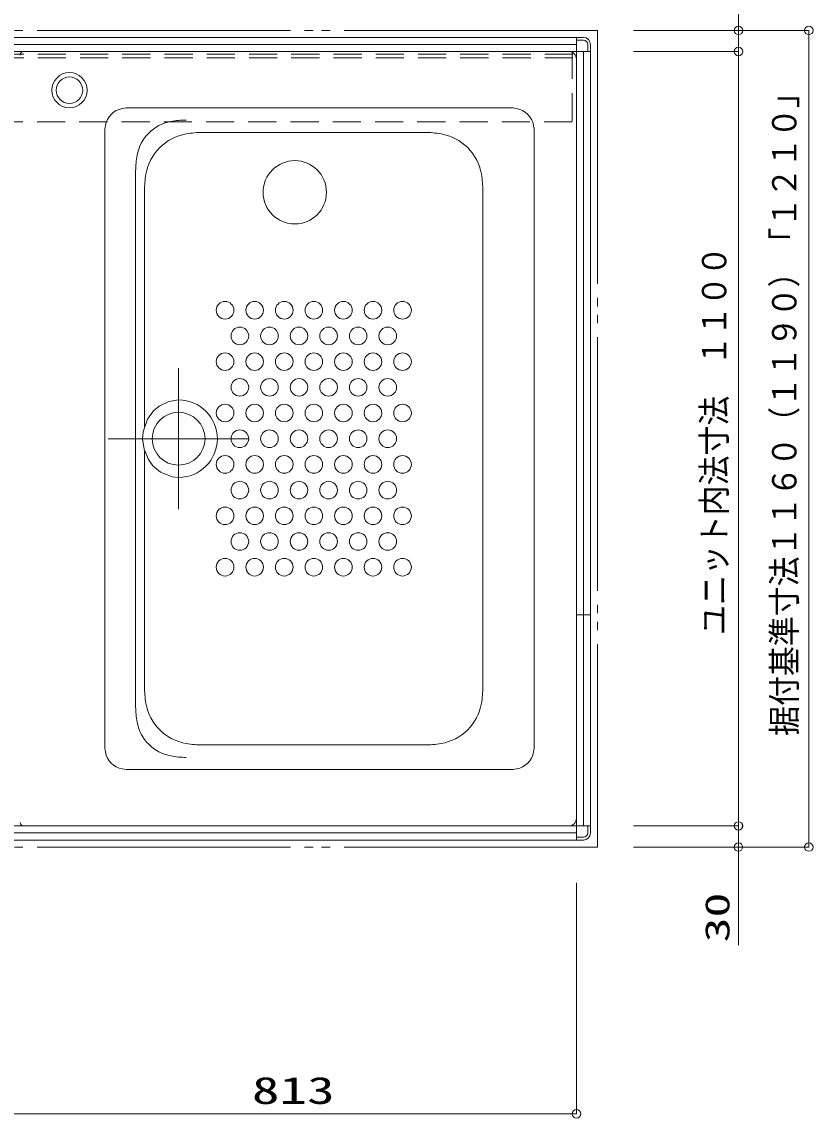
# Model space of a CAD drawing. Units: millimetres on the paper. Extents: x -305 to 305, y -152 to 152.
# Drawn here: x -91.8 to -35.6, y 4.3 to 82.2 of the extents above; entities that cross this region are included whole.
import ezdxf
from ezdxf.enums import TextEntityAlignment as Align

# ---------------------------------------------------------------- set-up
doc = ezdxf.new("R2010")
doc.units = ezdxf.units.MM
for name, pattern in [('DASHED2', [3, 2, -1]), ('LONG_CHAIN', [21, 18, -1, 1, -1]), ('LONG_DOUBLE_CHAIN', [21.8, 18, -1, 0.6, -0.6, 0.6, -1])]:
    doc.linetypes.add(name, pattern=pattern)
doc.layers.add('0-0_0', color=7, linetype='Continuous', lineweight=9)
doc.layers.add('0-1_VIEW0001', color=7, linetype='Continuous', lineweight=9)
doc.styles.add('ＭＳ ゴシック', font='')
doc.styles.get('ＭＳ ゴシック').set_extended_font_data('MS Gothic')

# ---------------------------------------------------------------- blocks, each defined once
blk = doc.blocks.new('_ORIGIN')
at = {"layer": '0-0_0'}
blk.add_line((0, 0), (-1, 0), dxfattribs=at)
blk.add_circle((0, 0), 0.5, dxfattribs=at)

msp = doc.modelspace()

# ---------------------------------------------------------------- linework, layer by layer
at = {"layer": '0-0_0'}
for p, q in [((-40.933, 82.173), (-40.933, 82.773)), ((-48.394, 81.573), (-35.934, 81.573)), ((-40.933, 81.573), (-40.933, 80.073)), ((-35.934, 81.573), (-35.934, 23.573)), ((-48.394, 80.073), (-40.933, 80.073)), ((-40.933, 79.473), (-40.933, 78.873)), ((-40.933, 79.473), (-40.933, 25.672)), ((-40.934, 25.672), (-40.934, 26.272)), ((-48.394, 25.072), (-40.933, 25.072)), ((-40.934, 25.072), (-40.934, 23.573)), ((-48.394, 23.573), (-35.934, 23.573)), ((-40.934, 22.973), (-40.934, 22.373)), ((-52.434, 21.033), (-52.434, 4.625)), ((-53.034, 4.625), (-92.504, 4.625))]:
    msp.add_line(p, q, dxfattribs=at)
for points in [[(-48.394, 81.573), (-40.933, 81.573), (-40.933, 103.863)], [(-48.394, 23.573), (-40.934, 23.573), (-40.934, 16.613)]]:
    msp.add_lwpolyline(points, dxfattribs=at)
for centre in [(-35.934, 81.573), (-35.934, 23.573)]:
    msp.add_circle(centre, 0.3, dxfattribs=at)
at = {"layer": '0-1_VIEW0001'}
for p, q in [((-52.434, 81.073), (-132.434, 81.073)), ((-132.434, 81.073), (-52.434, 81.073)), ((-52.434, 81.073), (-52.434, 80.673)), ((-51.934, 81.073), (-52.434, 81.073)), ((-52.434, 24.073), (-52.434, 81.073)), ((-132.434, 80.573), (-52.434, 80.573)), ((-51.934, 80.873), (-52.434, 80.873)), ((-51.634, 80.073), (-51.634, 80.573)), ((-51.434, 80.073), (-51.434, 80.573)), ((-133.434, 80.073), (-51.434, 80.073)), ((-52.984, 80.073), (-91.684, 80.073)), ((-52.434, 25.622), (-52.434, 79.523)), ((-51.934, 25.073), (-51.934, 80.073)), ((-51.434, 80.073), (-51.834, 80.073)), ((-51.434, 80.073), (-51.434, 25.073)), ((-51.434, 25.073), (-51.434, 80.073)), ((-57.232, 76.073), (-84.136, 76.073)), ((-85.934, 74.275), (-85.934, 30.871)), ((-63.224, 74.323), (-78.965, 74.323)), ((-55.434, 30.871), (-55.434, 74.275)), ((-83.734, 71.61), (-83.734, 33.536)), ((-83.104, 70.183), (-83.104, 53.446)), ((-59.084, 70.183), (-59.084, 34.962)), ((-83.104, 51.7), (-83.104, 34.962)), ((-51.434, 40.073), (-52.434, 40.073)), ((-63.224, 30.823), (-78.965, 30.823)), ((-57.232, 29.073), (-84.136, 29.073)), ((-52.984, 25.073), (-92.559, 25.073)), ((-52.984, 25.072), (-91.684, 25.072)), ((-52.984, 25.073), (-51.434, 25.073)), ((-51.434, 25.073), (-51.834, 25.073)), ((-51.634, 25.073), (-51.634, 24.573)), ((-51.434, 25.073), (-51.434, 24.573)), ((-92.509, 24.573), (-52.434, 24.573)), ((-52.434, 24.073), (-52.434, 24.473)), ((-51.934, 24.273), (-52.434, 24.273)), ((-52.434, 24.073), (-92.509, 24.073)), ((-92.509, 24.073), (-52.434, 24.073)), ((-51.934, 24.073), (-52.434, 24.073))]:
    msp.add_line(p, q, dxfattribs=at)
at = {"layer": '0-1_VIEW0001', "linetype": 'LONG_DOUBLE_CHAIN'}
for p, q in [((-50.934, 81.573), (-50.934, 23.573)), ((-50.934, 23.573), (-92.509, 23.573))]:
    msp.add_line(p, q, dxfattribs=at)
at = {"layer": '0-1_VIEW0001', "color": 6, "linetype": 'DASHED2'}
for p, q in [((-52.684, 79.873), (-132.184, 79.873)), ((-52.684, 79.623), (-132.184, 79.623)), ((-52.734, 75.123), (-52.734, 80.073)), ((-52.734, 75.073), (-132.184, 75.073))]:
    msp.add_line(p, q, dxfattribs=at)
at = {"layer": '0-1_VIEW0001', "linetype": 'LONG_CHAIN'}
for p, q in [((-80.684, 47.573), (-80.684, 57.573)), ((-85.684, 52.573), (-75.684, 52.573))]:
    msp.add_line(p, q, dxfattribs=at)
at = {"layer": '0-1_VIEW0001', "linetype": 'LONG_DOUBLE_CHAIN'}
msp.add_lwpolyline([(-50.934, 81.573), (-133.934, 81.573), (-133.934, 64.998)], dxfattribs=at)
at = {"layer": '0-1_VIEW0001'}
msp.add_lwpolyline([(-80.684, 55.323), (-81.375, 55.22), (-82.06, 54.889), (-82.465, 54.542), (-82.889, 53.958), (-83.194, 53.073), (-83.236, 52.573), (-83.141, 51.828), (-82.833, 51.09), (-82.512, 50.654), (-81.97, 50.197), (-81.148, 49.869), (-80.684, 49.823)], dxfattribs=at)
for centre, radius in [((-88.434, 77.324), 1.25), ((-88.434, 77.324), 0.94), ((-77.384, 61.697), 0.625), ((-75.284, 61.697), 0.625), ((-73.184, 61.697), 0.625), ((-71.084, 61.697), 0.625), ((-68.984, 61.697), 0.625), ((-66.884, 61.697), 0.625), ((-64.784, 61.697), 0.625), ((-76.334, 59.872), 0.625), ((-74.234, 59.872), 0.625), ((-72.134, 59.872), 0.625), ((-70.034, 59.872), 0.625), ((-67.934, 59.872), 0.625), ((-65.834, 59.872), 0.625), ((-77.384, 58.047), 0.625), ((-75.284, 58.047), 0.625), ((-73.184, 58.047), 0.625), ((-71.084, 58.047), 0.625), ((-68.984, 58.047), 0.625), ((-66.884, 58.047), 0.625), ((-64.784, 58.047), 0.625), ((-76.334, 56.222), 0.625), ((-74.234, 56.222), 0.625), ((-72.134, 56.222), 0.625), ((-70.034, 56.222), 0.625), ((-67.934, 56.222), 0.625), ((-65.834, 56.222), 0.625), ((-77.384, 54.397), 0.625), ((-75.284, 54.397), 0.625), ((-73.184, 54.397), 0.625), ((-71.084, 54.397), 0.625), ((-68.984, 54.397), 0.625), ((-66.884, 54.397), 0.625), ((-64.784, 54.397), 0.625), ((-80.684, 52.573), 1.875), ((-76.334, 52.572), 0.625), ((-74.234, 52.572), 0.625), ((-72.134, 52.572), 0.625), ((-70.034, 52.572), 0.625), ((-67.934, 52.572), 0.625), ((-65.834, 52.572), 0.625), ((-77.384, 50.747), 0.625), ((-75.284, 50.747), 0.625), ((-73.184, 50.747), 0.625), ((-71.084, 50.747), 0.625), ((-68.984, 50.747), 0.625), ((-66.884, 50.747), 0.625), ((-64.784, 50.747), 0.625), ((-76.334, 48.922), 0.625), ((-74.234, 48.922), 0.625), ((-72.134, 48.922), 0.625), ((-70.034, 48.922), 0.625), ((-67.934, 48.922), 0.625), ((-65.834, 48.922), 0.625), ((-77.384, 47.097), 0.625), ((-75.284, 47.097), 0.625), ((-73.184, 47.097), 0.625), ((-71.084, 47.097), 0.625), ((-68.984, 47.097), 0.625), ((-66.884, 47.097), 0.625), ((-64.784, 47.097), 0.625), ((-76.334, 45.272), 0.625), ((-74.234, 45.272), 0.625), ((-72.134, 45.272), 0.625), ((-70.034, 45.272), 0.625), ((-67.934, 45.272), 0.625), ((-65.834, 45.272), 0.625), ((-77.384, 43.447), 0.625), ((-75.284, 43.447), 0.625), ((-73.184, 43.447), 0.625), ((-71.084, 43.447), 0.625), ((-68.984, 43.447), 0.625), ((-66.884, 43.447), 0.625), ((-64.784, 43.447), 0.625)]:
    msp.add_circle(centre, radius, dxfattribs=at)
at = {"layer": '0-1_VIEW0001', "linetype": 'LONG_DOUBLE_CHAIN'}
msp.add_circle((-72.434, 70.073), 2.25, dxfattribs=at)
at = {"layer": '0-1_VIEW0001'}
for centre, radius, start, end in [((-51.934, 80.573), 0.5, 0, 90), ((-51.934, 80.573), 0.3, 0, 90), ((-91.684, 79.823), 0.25, 90, 180), ((-52.984, 79.523), 0.55, 0, 90), ((-84.409, 74.548), 1.5, 100.47531, 169.52469), ((-84.136, 73.073), 3, 90, 100.47531), ((-57.232, 73.073), 3, 79.52469, 90), ((-56.959, 74.548), 1.5, 10.47532, 79.52469), ((-82.934, 74.275), 3, 169.52469, 180), ((-80.684, 72.155), 3, 100.47531, 169.52469), ((-80.139, 69.205), 6, 90, 100.47531), ((-58.434, 74.275), 3, 360, 10.47532), ((-79.554, 70.773), 3.5, 99.69632, 170.30368), ((-78.965, 67.323), 7, 90, 99.69632), ((-63.224, 67.323), 7, 80.30368, 90), ((-62.634, 70.773), 3.5, 9.69632, 80.30368), ((-77.734, 71.61), 6, 169.52469, 180), ((-76.104, 70.183), 7, 170.30368, 180), ((-66.084, 70.183), 7, 360, 9.69632), ((-80.684, 52.573), 2.75, 270.00005, 90), ((-76.104, 34.962), 7, 180, 189.69632), ((-66.084, 34.962), 7, 350.30368, 0), ((-77.734, 33.536), 6, 180, 190.47531), ((-79.554, 34.373), 3.5, 189.69632, 260.30368), ((-62.634, 34.373), 3.5, 279.69632, 350.30368), ((-80.684, 32.99), 3, 190.47531, 259.52468), ((-82.934, 30.871), 3, 180, 190.47531), ((-78.965, 37.823), 7, 260.30368, 270), ((-63.224, 37.823), 7, 270, 279.69632), ((-58.434, 30.871), 3, 349.52468, 0.00001), ((-84.409, 30.598), 1.5, 190.47531, 259.52468), ((-80.139, 35.94), 6, 259.52468, 270), ((-56.959, 30.598), 1.5, 280.47531, 349.52468), ((-84.136, 32.073), 3, 259.52468, 270), ((-57.232, 32.073), 3, 270, 280.47531), ((-91.684, 25.322), 0.25, 180, 270), ((-52.984, 25.622), 0.55, 270, 0), ((-51.934, 24.573), 0.3, 270, 0), ((-51.934, 24.573), 0.5, 270, 0)]:
    msp.add_arc(centre, radius, start, end, dxfattribs=at)

# ---------------------------------------------------------------- block references
at = {"layer": '0-0_0', "xscale": 0.6, "yscale": 0.6}
for p, rotation in [((-40.933, 81.573), 270), ((-40.933, 80.073), 90), ((-40.933, 80.073), 90), ((-40.934, 25.072), 270), ((-40.933, 25.072), 270), ((-40.934, 23.573), 90)]:
    msp.add_blockref('_ORIGIN', p, dxfattribs=dict(at, rotation=rotation))
msp.add_blockref('_ORIGIN', (-52.434, 4.625), dxfattribs=at)

# ---------------------------------------------------------------- texts
at = {"layer": '0-0_0', "style": 'ＭＳ ゴシック'}
for s, width, p in [('据付基準寸法１１６０（１１９０）「１２１０」', 0.9, (-36.295, 31.469)), ('ユニット内法寸法\u3000１１００', 0.9, (-41.275, 38.638)), ('30', 1.5, (-41.051, 16.806))]:
    msp.add_text(s, height=1.73, rotation=90, dxfattribs=dict(at, width=width)).set_placement(p, align=Align.BOTTOM_LEFT)
at = {"layer": '0-0_0', "style": 'ＭＳ ゴシック', "width": 1.5}
msp.add_text('813', height=1.921, dxfattribs=at).set_placement((-75.48, 4.754), align=Align.BOTTOM_LEFT)

doc.saveas('drawing.dxf')
